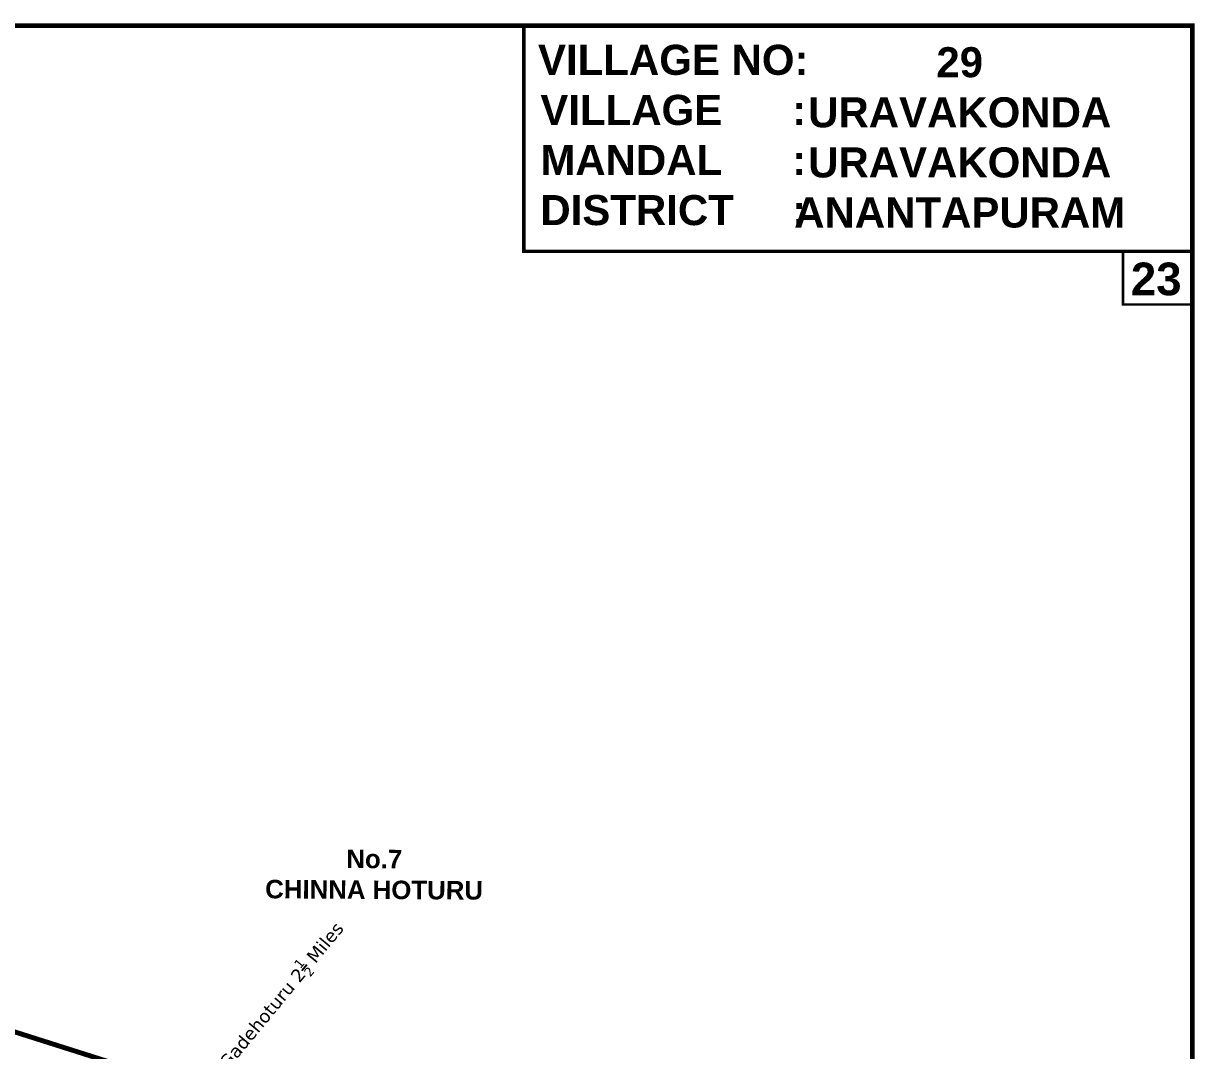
# Model space of a CAD drawing. Header units: inches. Extents: x 737884 to 747214, y 1650960 to 1659331.
# Drawn here: x 745311 to 747214, y 1657465 to 1659134 of the extents above; entities that cross this region are included whole.
import ezdxf

# ---------------------------------------------------------------- set-up
doc = ezdxf.new("R2010")
doc.units = ezdxf.units.IN
doc.header["$MEASUREMENT"] = 0
doc.linetypes.add('ACAD_ISO02W100', pattern=[15, 12, -3])
for name, color, linetype in [('CSMark', 72, 'Continuous'), ('ROADS', 6, 'Continuous'), ('STRUCTURE', 5, 'Continuous'), ('VILLAGE BOUNDRY', 5, 'Continuous'), ('VILLAGE STONES', 240, 'Continuous')]:
    doc.layers.add(name, color=color, linetype=linetype)
doc.styles.get("Standard").update_dxf_attribs({"font": 'verdana_0.ttf'})

msp = doc.modelspace()

# ---------------------------------------------------------------- linework, layer by layer
at = {"layer": 'CSMark', "color": 5, "const_width": 4.25}
msp.add_lwpolyline([(747210, 1658763.4), (747097.7, 1658763.4), (747097.7, 1658677.1), (747210, 1658677.1)], close=True, dxfattribs=at)
at = {"layer": 'STRUCTURE', "color": 5}
for points, const_width in [([(737887.4, 1659129.8), (747210, 1659129.8), (747210, 1650963.5), (737887.4, 1650963.5)], 7.68), ([(747210, 1659129.8), (746124.1, 1659129.8), (746124.1, 1658763.4), (747210, 1658763.4)], 5.82)]:
    msp.add_lwpolyline(points, close=True, dxfattribs=dict(at, const_width=const_width))
at = {"layer": 'VILLAGE BOUNDRY', "linetype": 'ACAD_ISO02W100', "ltscale": 2, "const_width": 8}
msp.add_lwpolyline([(745599.7, 1657399.7), (745273, 1657503.4), (745200.1, 1657513.8), (745219.1, 1657627.7), (745244.2, 1657950.1), (745246.6, 1658099.9), (745210.1, 1658302.2), (745013.2, 1658343.3), (745000.4, 1658340), (744967.9, 1658350.5), (745033.1, 1658549.2), (744645.4, 1658660.4), (744533.4, 1658675.9), (744271.5, 1658758.9), (744206, 1658788.2), (743872.8, 1658844.6), (743821.3, 1658869.1), (743687.7, 1658802.9), (743593.4, 1658732.3), (743543.7, 1658701), (743453.9, 1658487.6), (743224.8, 1658182.7)], dxfattribs=at)

# ---------------------------------------------------------------- texts
at = {"layer": 'ROADS', "insert": (745593.1, 1657417), "char_height": 21.22, "width": 442.782, "attachment_point": 1, "rotation": 50.4457}
msp.add_mtext('\\A1;To Gadehoturu 2{\\H0.7x;\\S1/2;} Miles', dxfattribs=at)
at = {"layer": 'VILLAGE STONES', "attachment_point": 2}
for s, insert, char_height, width in [('{\\fArial|b1|i0|c0|p34;VILLAGE NO:\\PVILLAGE      :\\PMANDAL      :\\PDISTRICT     :}', (746367, 1659098.9), 48.807, 433.193), ('{\\fArial|b1|i0|c0|p34;29\\PURAVAKONDA URAVAKONDA^JANANTAPURAM }', (746832.3, 1659095), 48.807, 433.193), ('{\\fArial|b1|i0|c0|p34;\\C6;23}', (747151.5, 1658745.2), 52.997, 79.23)]:
    msp.add_mtext(s, dxfattribs=dict(at, insert=insert, char_height=char_height, width=width))
at = {"layer": 'VILLAGE STONES', "insert": (745881.5, 1657791.6), "char_height": 30, "width": 467.065, "attachment_point": 2, "rotation": 359.6396}
msp.add_mtext('\\A1;{\\fArial|b1|i0|c0|p34;No.7\\PCHINNA HOTURU}', dxfattribs=at)

doc.saveas('drawing.dxf')
